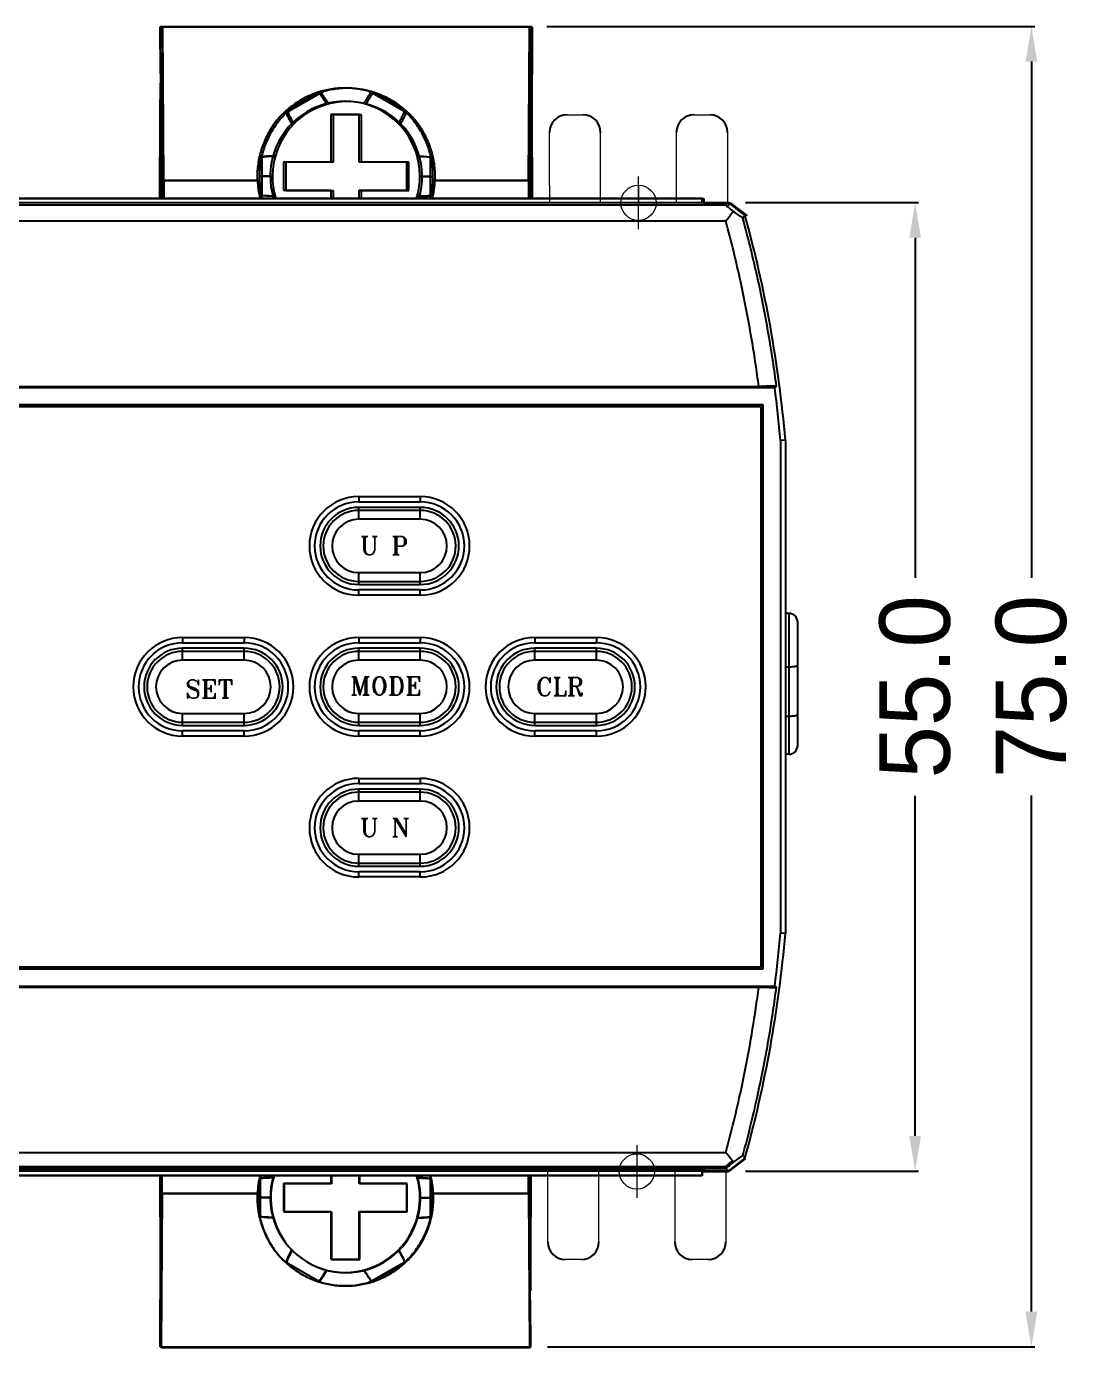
# Model space of a CAD drawing. Header units: millimetres. Extents: x 107 to 2900, y 85 to 3996.
# Drawn here: x 2217.9 to 2277.6, y 3483.7 to 3558.8 of the extents above; entities that cross this region are included whole.
import ezdxf
from ezdxf.lldxf.tags import DXFTag

# ---------------------------------------------------------------- set-up
doc = ezdxf.new("R2010")
doc.units = ezdxf.units.MM
doc.layers.add('2', color=7, linetype='Continuous')
doc.styles.get("Standard").update_dxf_attribs({"font": 'BareunDotumPro1.ttf'})
doc.styles.add('STYLE2', font='romant.shx')
tags = doc.linetypes.add('ACAD_ISO03W100', pattern=[30, 12, -18]).pattern_tags.tags
tags[6:7] = [DXFTag(74, 4), DXFTag(75, 0), DXFTag(340, '0'), DXFTag(46, 1.0), DXFTag(50, 0.0), DXFTag(44, 0.0), DXFTag(45, 0.0)]
tags[4:5] = [DXFTag(74, 4), DXFTag(75, 0), DXFTag(340, '0'), DXFTag(46, 1.0), DXFTag(50, 0.0), DXFTag(44, 0.0), DXFTag(45, 0.0)]
doc.dimstyles.get("Standard").update_dxf_attribs({"dimtxt": 4, "dimasz": 2, "dimexe": 0.2, "dimexo": 1, "dimgap": 0.09, "dimtad": 0, "dimtoh": 1, "dimdec": 1, "dimzin": 0, "dimdsep": 46, "dimtxsty": 'Standard', "dimcen": -3, "dimadec": 0, "dimazin": 0, "dimtfac": 1, "dimtdec": 1, "dimtofl": 0, "dimtmove": 0, "dimatfit": 3, "dimfxl": 0, "dimtolj": 1, "dimtzin": 0, "dimarcsym": 0})

# ---------------------------------------------------------------- blocks, each defined once
blk = doc.blocks.new('*D56')
at = {"layer": '2', "color": 0, "lineweight": -2}
for p, q in [((2247.498, 3558.752), (2275.201, 3558.752)), ((2275.001, 3556.752), (2275.001, 3527.449)), ((2275.001, 3485.775), (2275.001, 3515.078)), ((2247.531, 3483.775), (2275.201, 3483.775))]:
    blk.add_line(p, q, dxfattribs=at)
at = {"layer": '2', "color": 0}
for points in [[(2275.335, 3556.752), (2274.668, 3556.752), (2275.001, 3558.752)], [(2274.668, 3485.775), (2275.335, 3485.775), (2275.001, 3483.775)]]:
    blk.add_solid(points, dxfattribs=at)
at = {"layer": 'Defpoints', "color": 0}
for p in [(2246.498, 3558.752), (2275.001, 3558.752), (2246.531, 3483.775)]:
    blk.add_point(p, dxfattribs=at)
at = {"layer": '2', "color": 0, "insert": (2275.001, 3521.263), "char_height": 4, "attachment_point": 5, "rotation": 90}
blk.add_mtext('\\A1;75.0', dxfattribs=at)
blk = doc.blocks.new('*D57')
at = {"layer": '2', "color": 0, "lineweight": -2}
for p, q in [((2258.776, 3548.752), (2268.601, 3548.752)), ((2268.401, 3546.752), (2268.401, 3527.437)), ((2268.401, 3495.752), (2268.401, 3515.067)), ((2258.776, 3493.752), (2268.601, 3493.752))]:
    blk.add_line(p, q, dxfattribs=at)
at = {"layer": '2', "color": 0}
for points in [[(2268.734, 3546.752), (2268.068, 3546.752), (2268.401, 3548.752)], [(2268.068, 3495.752), (2268.734, 3495.752), (2268.401, 3493.752)]]:
    blk.add_solid(points, dxfattribs=at)
at = {"layer": 'Defpoints', "color": 0}
for p in [(2257.776, 3548.752), (2268.401, 3548.752), (2257.776, 3493.752)]:
    blk.add_point(p, dxfattribs=at)
at = {"layer": '2', "color": 0, "insert": (2268.401, 3521.252), "char_height": 4, "attachment_point": 5, "rotation": 90}
blk.add_mtext('\\A1;55.0', dxfattribs=at)

msp = doc.modelspace()

# ---------------------------------------------------------------- linework, layer by layer
at = {"color": 7, "linetype": 'Continuous'}
for p, q in [((2225.532, 3557.452), (2225.533, 3558.73)), ((2225.555, 3558.737), (2225.533, 3558.73)), ((2246.508, 3558.737), (2225.555, 3558.737)), ((2225.608, 3550.005), (2225.555, 3558.737)), ((2225.566, 3558.752), (2244.635, 3558.752)), ((2225.566, 3558.736), (2225.566, 3558.752)), ((2225.652, 3558.737), (2225.652, 3558.752)), ((2225.683, 3558.721), (2225.66, 3558.714)), ((2225.66, 3557.437), (2225.66, 3558.714)), ((2246.636, 3558.721), (2225.683, 3558.721)), ((2225.735, 3549.99), (2225.683, 3558.721)), ((2225.693, 3558.737), (2244.763, 3558.737)), ((2225.693, 3558.721), (2225.693, 3558.737)), ((2225.779, 3558.721), (2225.779, 3558.737)), ((2227.418, 3558.737), (2227.418, 3558.752)), ((2227.428, 3558.752), (2227.428, 3558.737)), ((2227.437, 3558.737), (2227.437, 3558.752)), ((2227.467, 3558.752), (2227.467, 3558.737)), ((2227.545, 3558.721), (2227.545, 3558.737)), ((2227.556, 3558.737), (2227.556, 3558.721)), ((2227.564, 3558.721), (2227.565, 3558.737)), ((2227.595, 3558.737), (2227.595, 3558.721)), ((2244.596, 3558.752), (2244.596, 3558.737)), ((2244.626, 3558.752), (2244.627, 3558.737)), ((2244.635, 3558.737), (2244.635, 3558.752)), ((2244.646, 3558.752), (2246.498, 3558.752)), ((2244.646, 3558.752), (2244.646, 3558.737)), ((2244.724, 3558.737), (2244.724, 3558.721)), ((2244.754, 3558.737), (2244.754, 3558.721)), ((2244.763, 3558.721), (2244.763, 3558.737)), ((2244.773, 3558.737), (2246.625, 3558.737)), ((2244.773, 3558.737), (2244.773, 3558.721)), ((2246.412, 3558.752), (2246.412, 3558.737)), ((2246.456, 3550.005), (2246.508, 3558.737)), ((2246.498, 3558.736), (2246.498, 3558.752)), ((2246.508, 3558.737), (2246.531, 3558.73)), ((2246.531, 3558.73), (2246.531, 3557.452)), ((2246.539, 3558.737), (2246.539, 3558.721)), ((2246.583, 3549.99), (2246.636, 3558.721)), ((2246.625, 3558.721), (2246.625, 3558.737)), ((2246.636, 3558.721), (2246.658, 3558.714)), ((2246.658, 3558.714), (2246.659, 3557.437)), ((2225.532, 3557.452), (2225.583, 3549.002)), ((2225.66, 3557.437), (2225.71, 3548.987)), ((2246.531, 3557.452), (2246.481, 3549.002)), ((2246.659, 3557.437), (2246.608, 3548.987)), ((2225.532, 3553.708), (2225.544, 3555.522)), ((2225.659, 3553.692), (2225.671, 3555.506)), ((2246.532, 3553.708), (2246.52, 3555.522)), ((2246.659, 3553.692), (2246.647, 3555.506)), ((2234.532, 3554.986), (2232.682, 3553.918)), ((2234.659, 3554.971), (2232.809, 3553.903)), ((2239.382, 3553.918), (2237.532, 3554.986)), ((2239.509, 3553.903), (2237.659, 3554.971)), ((2225.519, 3549.002), (2225.532, 3553.708)), ((2225.647, 3548.987), (2225.659, 3553.692)), ((2235.232, 3553.752), (2235.232, 3551.052)), ((2236.832, 3553.752), (2235.232, 3553.752)), ((2236.959, 3553.737), (2235.359, 3553.737)), ((2235.359, 3553.737), (2235.359, 3551.037)), ((2236.832, 3551.052), (2236.832, 3553.752)), ((2236.959, 3551.037), (2236.959, 3553.737)), ((2246.544, 3549.002), (2246.532, 3553.708)), ((2246.672, 3548.987), (2246.659, 3553.692)), ((2231.182, 3551.32), (2231.182, 3549.184)), ((2231.309, 3551.305), (2231.309, 3549.169)), ((2235.232, 3551.052), (2232.532, 3551.052)), ((2232.532, 3551.052), (2232.532, 3549.452)), ((2235.359, 3551.037), (2232.659, 3551.037)), ((2232.659, 3551.037), (2232.659, 3549.437)), ((2239.532, 3551.052), (2236.832, 3551.052)), ((2239.659, 3551.037), (2236.959, 3551.037)), ((2239.532, 3549.452), (2239.532, 3551.052)), ((2239.659, 3549.437), (2239.659, 3551.037)), ((2240.882, 3549.184), (2240.882, 3551.32)), ((2241.009, 3549.169), (2241.009, 3551.305)), ((2231.782, 3550.252), (2231.182, 3550.252)), ((2231.909, 3550.237), (2231.309, 3550.237)), ((2240.282, 3550.252), (2240.882, 3550.252)), ((2240.409, 3550.237), (2241.009, 3550.237)), ((2225.608, 3550.005), (2225.608, 3549.002)), ((2231.05, 3550.005), (2225.608, 3550.005)), ((2231.177, 3549.99), (2225.735, 3549.99)), ((2225.735, 3549.99), (2225.735, 3548.987)), ((2232.532, 3549.452), (2235.232, 3549.452)), ((2232.659, 3549.437), (2235.359, 3549.437)), ((2235.232, 3549.452), (2235.232, 3549.002)), ((2235.359, 3549.437), (2235.359, 3548.987)), ((2236.832, 3549.452), (2239.532, 3549.452)), ((2236.832, 3549.002), (2236.832, 3549.452)), ((2236.959, 3549.437), (2239.659, 3549.437)), ((2236.959, 3548.987), (2236.959, 3549.437)), ((2246.456, 3550.005), (2241.014, 3550.005)), ((2246.583, 3549.99), (2241.141, 3549.99)), ((2246.456, 3550.005), (2246.456, 3549.002)), ((2246.583, 3549.99), (2246.583, 3548.987)), ((2154.288, 3548.752), (2257.776, 3548.752)), ((2257.658, 3548.597), (2154.406, 3548.597)), ((2155.782, 3549.002), (2256.282, 3549.002)), ((2155.909, 3548.987), (2256.409, 3548.987)), ((2246.705, 3548.987), (2247.642, 3548.987)), ((2256.282, 3549.002), (2256.282, 3548.752)), ((2256.409, 3548.987), (2256.409, 3548.578)), ((2256.409, 3548.737), (2257.903, 3548.737)), ((2256.609, 3548.737), (2256.534, 3548.578)), ((2257.776, 3548.752), (2258.739, 3548.02)), ((2257.903, 3548.737), (2258.867, 3548.004)), ((2257.658, 3547.694), (2154.406, 3547.694)), ((2151.634, 3538.252), (2260.43, 3538.252)), ((2152.54, 3538.305), (2259.523, 3538.305)), ((2260.525, 3538.331), (2260.43, 3538.252)), ((2259.768, 3537.268), (2152.296, 3537.268)), ((2259.752, 3537.252), (2152.311, 3537.252)), ((2259.652, 3537.152), (2152.411, 3537.152)), ((2259.652, 3505.352), (2259.652, 3537.152)), ((2259.752, 3505.252), (2259.752, 3537.252)), ((2259.768, 3505.237), (2259.768, 3537.268)), ((2261.032, 3535.252), (2260.752, 3535.24)), ((2260.752, 3535.24), (2260.752, 3507.264)), ((2261.032, 3535.252), (2261.032, 3507.252)), ((2236.805, 3532.052), (2240.305, 3532.052)), ((2236.805, 3532.052), (2236.805, 3531.752)), ((2236.805, 3531.752), (2240.305, 3531.752)), ((2240.305, 3531.441), (2236.805, 3531.441)), ((2236.805, 3530.765), (2236.805, 3531.441)), ((2240.305, 3532.052), (2240.305, 3531.752)), ((2240.305, 3530.765), (2240.305, 3531.441)), ((2240.305, 3531.265), (2236.805, 3531.265)), ((2240.305, 3530.765), (2236.805, 3530.765)), ((2236.805, 3527.739), (2240.305, 3527.739)), ((2236.805, 3527.064), (2236.805, 3527.739)), ((2240.305, 3527.064), (2240.305, 3527.739)), ((2236.805, 3527.239), (2240.305, 3527.239)), ((2236.805, 3527.064), (2240.305, 3527.064)), ((2240.305, 3526.752), (2236.805, 3526.752)), ((2236.805, 3526.452), (2236.805, 3526.752)), ((2240.305, 3526.452), (2236.805, 3526.452)), ((2240.305, 3526.452), (2240.305, 3526.752)), ((2261.232, 3525.422), (2261.032, 3525.422)), ((2261.232, 3525.422), (2261.232, 3517.422)), ((2261.732, 3517.922), (2261.732, 3524.922)), ((2226.805, 3524.052), (2230.305, 3524.052)), ((2226.805, 3524.052), (2226.805, 3523.752)), ((2230.305, 3524.052), (2230.305, 3523.752)), ((2236.805, 3524.052), (2240.305, 3524.052)), ((2236.805, 3524.052), (2236.805, 3523.752)), ((2240.305, 3524.052), (2240.305, 3523.752)), ((2246.805, 3524.052), (2250.305, 3524.052)), ((2246.805, 3524.052), (2246.805, 3523.752)), ((2250.305, 3524.052), (2250.305, 3523.752)), ((2226.805, 3523.752), (2230.305, 3523.752)), ((2230.305, 3523.441), (2226.805, 3523.441)), ((2226.805, 3522.765), (2226.805, 3523.441)), ((2230.305, 3523.265), (2226.805, 3523.265)), ((2230.305, 3522.765), (2230.305, 3523.441)), ((2236.805, 3523.752), (2240.305, 3523.752)), ((2240.305, 3523.441), (2236.805, 3523.441)), ((2236.805, 3522.765), (2236.805, 3523.441)), ((2240.305, 3523.265), (2236.805, 3523.265)), ((2240.305, 3522.765), (2240.305, 3523.441)), ((2246.805, 3523.752), (2250.305, 3523.752)), ((2250.305, 3523.441), (2246.805, 3523.441)), ((2246.805, 3522.765), (2246.805, 3523.441)), ((2250.305, 3523.265), (2246.805, 3523.265)), ((2250.305, 3522.765), (2250.305, 3523.441)), ((2230.305, 3522.765), (2226.805, 3522.765)), ((2240.305, 3522.765), (2236.805, 3522.765)), ((2250.305, 3522.765), (2246.805, 3522.765)), ((2261.232, 3522.371), (2261.032, 3522.371)), ((2226.805, 3519.739), (2230.305, 3519.739)), ((2226.805, 3519.064), (2226.805, 3519.739)), ((2230.305, 3519.064), (2230.305, 3519.739)), ((2236.805, 3519.739), (2240.305, 3519.739)), ((2236.805, 3519.064), (2236.805, 3519.739)), ((2240.305, 3519.064), (2240.305, 3519.739)), ((2246.805, 3519.739), (2250.305, 3519.739)), ((2246.805, 3519.064), (2246.805, 3519.739)), ((2250.305, 3519.064), (2250.305, 3519.739)), ((2261.232, 3519.571), (2261.032, 3519.571)), ((2226.805, 3519.239), (2230.305, 3519.239)), ((2226.805, 3519.064), (2230.305, 3519.064)), ((2230.305, 3518.752), (2226.805, 3518.752)), ((2226.805, 3518.452), (2226.805, 3518.752)), ((2230.305, 3518.452), (2230.305, 3518.752)), ((2236.805, 3519.239), (2240.305, 3519.239)), ((2236.805, 3519.064), (2240.305, 3519.064)), ((2240.305, 3518.752), (2236.805, 3518.752)), ((2236.805, 3518.452), (2236.805, 3518.752)), ((2240.305, 3518.452), (2240.305, 3518.752)), ((2246.805, 3519.239), (2250.305, 3519.239)), ((2246.805, 3519.064), (2250.305, 3519.064)), ((2250.305, 3518.752), (2246.805, 3518.752)), ((2246.805, 3518.452), (2246.805, 3518.752)), ((2250.305, 3518.452), (2250.305, 3518.752)), ((2230.305, 3518.452), (2226.805, 3518.452)), ((2240.305, 3518.452), (2236.805, 3518.452)), ((2250.305, 3518.452), (2246.805, 3518.452)), ((2261.232, 3517.422), (2261.032, 3517.422)), ((2236.805, 3516.052), (2240.305, 3516.052)), ((2236.805, 3516.052), (2236.805, 3515.752)), ((2236.805, 3515.752), (2240.305, 3515.752)), ((2240.305, 3516.052), (2240.305, 3515.752)), ((2240.305, 3515.441), (2236.805, 3515.441)), ((2236.805, 3514.765), (2236.805, 3515.441)), ((2240.305, 3515.265), (2236.805, 3515.265)), ((2240.305, 3514.765), (2240.305, 3515.441)), ((2240.305, 3514.765), (2236.805, 3514.765)), ((2236.805, 3511.739), (2240.305, 3511.739)), ((2236.805, 3511.064), (2236.805, 3511.739)), ((2236.805, 3511.239), (2240.305, 3511.239)), ((2236.805, 3511.064), (2240.305, 3511.064)), ((2240.305, 3511.064), (2240.305, 3511.739)), ((2240.305, 3510.752), (2236.805, 3510.752)), ((2236.805, 3510.452), (2236.805, 3510.752)), ((2240.305, 3510.452), (2236.805, 3510.452)), ((2240.305, 3510.452), (2240.305, 3510.752)), ((2261.032, 3507.252), (2260.752, 3507.264)), ((2152.296, 3505.237), (2259.768, 3505.237)), ((2152.311, 3505.252), (2259.752, 3505.252)), ((2152.411, 3505.352), (2259.652, 3505.352)), ((2151.634, 3504.252), (2260.43, 3504.252)), ((2152.54, 3504.199), (2259.523, 3504.199)), ((2260.43, 3504.252), (2260.525, 3504.174)), ((2154.406, 3494.81), (2257.658, 3494.81)), ((2154.406, 3493.908), (2257.658, 3493.908)), ((2257.61, 3493.991), (2154.52, 3493.991)), ((2155.69, 3493.888), (2256.44, 3493.888)), ((2256.315, 3493.888), (2256.315, 3493.48)), ((2256.514, 3493.73), (2256.44, 3493.888)), ((2258.739, 3494.485), (2257.776, 3493.752)), ((2258.772, 3494.463), (2257.809, 3493.73)), ((2257.776, 3493.752), (2154.288, 3493.752)), ((2256.282, 3493.502), (2155.782, 3493.502)), ((2256.315, 3493.48), (2155.815, 3493.48)), ((2225.519, 3493.502), (2225.532, 3488.796)), ((2225.532, 3485.052), (2225.583, 3493.502)), ((2225.552, 3493.48), (2225.565, 3488.774)), ((2225.565, 3485.03), (2225.616, 3493.48)), ((2225.608, 3492.499), (2225.608, 3493.502)), ((2225.64, 3492.477), (2225.64, 3493.48)), ((2231.182, 3493.32), (2231.182, 3491.184)), ((2231.215, 3493.298), (2231.215, 3491.162)), ((2235.232, 3493.052), (2232.532, 3493.052)), ((2232.532, 3493.052), (2232.532, 3491.452)), ((2235.232, 3493.502), (2235.232, 3493.052)), ((2235.265, 3493.48), (2235.265, 3493.03)), ((2236.832, 3493.052), (2236.832, 3493.502)), ((2239.532, 3493.052), (2236.832, 3493.052)), ((2236.865, 3493.03), (2236.865, 3493.48)), ((2239.532, 3491.452), (2239.532, 3493.052)), ((2240.882, 3491.184), (2240.882, 3493.32)), ((2240.914, 3491.162), (2240.914, 3493.298)), ((2246.456, 3492.499), (2246.456, 3493.502)), ((2246.531, 3485.052), (2246.481, 3493.502)), ((2246.489, 3492.477), (2246.489, 3493.48)), ((2246.564, 3485.03), (2246.513, 3493.48)), ((2246.544, 3493.502), (2246.532, 3488.796)), ((2246.577, 3493.48), (2246.565, 3488.774)), ((2256.282, 3493.752), (2256.282, 3493.502)), ((2256.315, 3493.73), (2257.809, 3493.73)), ((2225.608, 3492.499), (2225.555, 3483.768)), ((2225.64, 3492.477), (2225.588, 3483.746)), ((2225.608, 3492.499), (2231.05, 3492.499)), ((2225.64, 3492.477), (2231.083, 3492.477)), ((2235.265, 3493.03), (2232.565, 3493.03)), ((2232.565, 3493.03), (2232.565, 3491.43)), ((2239.565, 3493.03), (2236.865, 3493.03)), ((2239.565, 3491.43), (2239.565, 3493.03)), ((2241.014, 3492.499), (2246.456, 3492.499)), ((2241.047, 3492.477), (2246.489, 3492.477)), ((2246.456, 3492.499), (2246.508, 3483.768)), ((2246.489, 3492.477), (2246.541, 3483.746)), ((2231.782, 3492.252), (2231.182, 3492.252)), ((2231.815, 3492.23), (2231.215, 3492.23)), ((2240.282, 3492.252), (2240.882, 3492.252)), ((2240.315, 3492.23), (2240.914, 3492.23)), ((2232.532, 3491.452), (2235.232, 3491.452)), ((2232.565, 3491.43), (2235.265, 3491.43)), ((2235.232, 3491.452), (2235.232, 3488.752)), ((2235.265, 3491.43), (2235.265, 3488.73)), ((2236.832, 3491.452), (2239.532, 3491.452)), ((2236.832, 3488.752), (2236.832, 3491.452)), ((2236.865, 3491.43), (2239.565, 3491.43)), ((2236.865, 3488.73), (2236.865, 3491.43)), ((2225.532, 3488.796), (2225.544, 3486.982)), ((2225.565, 3488.774), (2225.577, 3486.96)), ((2232.682, 3488.586), (2234.532, 3487.518)), ((2232.715, 3488.564), (2234.565, 3487.496)), ((2235.232, 3488.752), (2236.832, 3488.752)), ((2235.265, 3488.73), (2236.865, 3488.73)), ((2237.532, 3487.518), (2239.382, 3488.586)), ((2237.565, 3487.496), (2239.415, 3488.564)), ((2246.532, 3488.796), (2246.52, 3486.982)), ((2246.565, 3488.774), (2246.553, 3486.96)), ((2225.533, 3483.775), (2225.532, 3485.052)), ((2225.566, 3483.752), (2225.565, 3485.03)), ((2246.531, 3485.052), (2246.531, 3483.775)), ((2246.564, 3485.03), (2246.564, 3483.752)), ((2225.555, 3483.768), (2225.533, 3483.775)), ((2225.555, 3483.768), (2246.508, 3483.768)), ((2225.566, 3483.768), (2225.566, 3483.752)), ((2225.566, 3483.752), (2227.418, 3483.752)), ((2225.588, 3483.746), (2225.566, 3483.752)), ((2225.588, 3483.746), (2246.541, 3483.746)), ((2225.599, 3483.746), (2225.599, 3483.73)), ((2225.599, 3483.73), (2227.451, 3483.73)), ((2225.652, 3483.752), (2225.652, 3483.768)), ((2225.685, 3483.73), (2225.685, 3483.746)), ((2227.418, 3483.752), (2227.418, 3483.768)), ((2227.428, 3483.768), (2227.428, 3483.752)), ((2227.428, 3483.752), (2246.498, 3483.752)), ((2227.437, 3483.752), (2227.437, 3483.768)), ((2227.451, 3483.73), (2227.451, 3483.746)), ((2227.461, 3483.746), (2227.461, 3483.73)), ((2227.461, 3483.73), (2246.531, 3483.73)), ((2227.467, 3483.752), (2227.467, 3483.768)), ((2227.47, 3483.73), (2227.47, 3483.746)), ((2227.5, 3483.73), (2227.5, 3483.746)), ((2244.596, 3483.752), (2244.596, 3483.768)), ((2244.627, 3483.768), (2244.626, 3483.752)), ((2244.629, 3483.73), (2244.629, 3483.746)), ((2244.635, 3483.752), (2244.635, 3483.768)), ((2244.646, 3483.768), (2244.646, 3483.752)), ((2244.659, 3483.746), (2244.659, 3483.73)), ((2244.668, 3483.73), (2244.668, 3483.746)), ((2244.679, 3483.746), (2244.679, 3483.73)), ((2246.412, 3483.768), (2246.412, 3483.752)), ((2246.445, 3483.746), (2246.445, 3483.73)), ((2246.498, 3483.768), (2246.498, 3483.752)), ((2246.508, 3483.768), (2246.531, 3483.775)), ((2246.531, 3483.746), (2246.531, 3483.73)), ((2246.541, 3483.746), (2246.564, 3483.752))]:
    msp.add_line(p, q, dxfattribs=at)
for centre, radius, start, end in [((2236.032, 3552.388), 3, 117.0921, 120), ((2236.159, 3552.372), 3, 117.0921, 120), ((2236.032, 3552.388), 3, 60, 62.90654), ((2236.159, 3552.372), 3, 60, 62.90654), ((2236.032, 3550.252), 4.25, 342.85574, 197.14426), ((2236.159, 3550.237), 4.25, 342.85574, 197.14426), ((2234.182, 3551.32), 3, 120, 122.88139), ((2234.309, 3551.305), 3, 120, 122.88139), ((2237.882, 3551.32), 3, 57.11814, 60), ((2238.009, 3551.305), 3, 57.11814, 60), ((2248.642, 3552.737), 1, 90, 180), ((2249.542, 3552.737), 1, 0, 90), ((2255.842, 3552.737), 1, 90, 180), ((2256.742, 3552.737), 1, 0, 90), ((2234.182, 3551.32), 3, 178.7008, 180), ((2234.309, 3551.305), 3, 178.7008, 180), ((2237.882, 3551.32), 3, 0, 1.29858), ((2238.009, 3551.305), 3, 0, 1.29858), ((2236.032, 3550.252), 4.988, 182.83836, 194.55095), ((2236.159, 3550.237), 4.988, 182.83836, 194.55095), ((2236.032, 3550.252), 4.988, 345.44905, 357.16164), ((2236.159, 3550.237), 4.988, 345.44905, 357.16164), ((2234.182, 3549.184), 3, 180, 181.49895), ((2234.309, 3549.169), 3, 180, 181.49895), ((2237.882, 3549.184), 3, 358.50045, 0), ((2238.009, 3549.169), 3, 358.50045, 0), ((2191.284, 3529.317), 70, 4.86354, 15.49639), ((2191.284, 3529.317), 69.721, 4.87328, 7.36279), ((2236.805, 3529.252), 2.8, 90, 270), ((2236.805, 3529.252), 2.5, 90, 270), ((2236.805, 3529.252), 2.189, 90, 270), ((2240.305, 3529.252), 2.8, 270, 90), ((2240.305, 3529.252), 2.5, 270, 90), ((2240.305, 3529.252), 2.189, 270, 90), ((2236.805, 3529.252), 2.013, 90, 270), ((2236.805, 3529.252), 1.513, 90, 270), ((2240.305, 3529.252), 2.013, 270, 90), ((2240.305, 3529.252), 1.513, 270, 90), ((2261.232, 3524.922), 0.5, 0, 90), ((2226.805, 3521.252), 2.8, 90, 270), ((2230.305, 3521.252), 2.8, 270, 90), ((2236.805, 3521.252), 2.8, 90, 270), ((2240.305, 3521.252), 2.8, 270, 90), ((2246.805, 3521.252), 2.8, 90, 270), ((2250.305, 3521.252), 2.8, 270, 90), ((2226.805, 3521.252), 2.5, 90, 270), ((2226.805, 3521.252), 2.189, 90, 270), ((2226.805, 3521.252), 2.013, 90, 270), ((2230.305, 3521.252), 2.5, 270, 90), ((2230.305, 3521.252), 2.189, 270, 90), ((2230.305, 3521.252), 2.013, 270, 90), ((2236.805, 3521.252), 2.5, 90, 270), ((2236.805, 3521.252), 2.189, 90, 270), ((2236.805, 3521.252), 2.013, 90, 270), ((2240.305, 3521.252), 2.5, 270, 90), ((2240.305, 3521.252), 2.189, 270, 90), ((2240.305, 3521.252), 2.013, 270, 90), ((2246.805, 3521.252), 2.5, 90, 270), ((2246.805, 3521.252), 2.189, 90, 270), ((2246.805, 3521.252), 2.013, 90, 270), ((2250.305, 3521.252), 2.5, 270, 90), ((2250.305, 3521.252), 2.189, 270, 90), ((2250.305, 3521.252), 2.013, 270, 90), ((2226.805, 3521.252), 1.513, 90, 270), ((2230.305, 3521.252), 1.513, 270, 90), ((2236.805, 3521.252), 1.513, 90, 270), ((2240.305, 3521.252), 1.513, 270, 90), ((2246.805, 3521.252), 1.513, 90, 270), ((2250.305, 3521.252), 1.513, 270, 90), ((2261.232, 3517.922), 0.5, 270, 0), ((2236.805, 3513.252), 2.8, 90, 270), ((2236.805, 3513.252), 2.5, 90, 270), ((2240.305, 3513.252), 2.8, 270, 90), ((2240.305, 3513.252), 2.5, 270, 90), ((2236.805, 3513.252), 2.189, 90, 270), ((2236.805, 3513.252), 2.013, 90, 270), ((2240.305, 3513.252), 2.189, 270, 90), ((2240.305, 3513.252), 2.013, 270, 90), ((2236.805, 3513.252), 1.513, 90, 270), ((2240.305, 3513.252), 1.513, 270, 90), ((2191.284, 3513.187), 70, 344.50361, 355.13646), ((2191.284, 3513.187), 69.721, 352.63721, 355.12672), ((2236.032, 3492.252), 4.988, 165.44905, 177.16164), ((2236.065, 3492.23), 4.988, 165.44905, 177.16164), ((2234.182, 3493.32), 3, 178.50045, 180), ((2234.215, 3493.298), 3, 178.50045, 180), ((2236.032, 3492.252), 4.25, 162.85574, 17.14426), ((2236.065, 3492.23), 4.25, 162.85574, 17.14426), ((2236.032, 3492.252), 4.988, 2.83836, 14.55095), ((2237.882, 3493.32), 3, 0, 1.49895), ((2236.065, 3492.23), 4.988, 2.83836, 14.55095), ((2237.915, 3493.298), 3, 0, 1.49895), ((2234.182, 3491.184), 3, 180, 181.29858), ((2234.215, 3491.162), 3, 180, 181.29858), ((2237.882, 3491.184), 3, 358.7008, 0), ((2237.915, 3491.162), 3, 358.7008, 0), ((2248.548, 3489.73), 1, 180, 270), ((2249.448, 3489.73), 1, 270, 0), ((2255.748, 3489.73), 1, 180, 270), ((2256.648, 3489.73), 1, 270, 0), ((2234.182, 3491.184), 3, 237.11814, 240), ((2234.215, 3491.162), 3, 237.11814, 240), ((2237.882, 3491.184), 3, 300, 302.88139), ((2237.915, 3491.162), 3, 300, 302.88139), ((2236.032, 3490.116), 3, 240, 242.90654), ((2236.065, 3490.094), 3, 240, 242.90654), ((2236.032, 3490.116), 3, 297.0921, 300), ((2236.065, 3490.094), 3, 297.0921, 300)]:
    msp.add_arc(centre, radius, start, end, dxfattribs=at)
for points, knots in [([(2236.032, 3555.256), (2235.771, 3555.256), (2235.247, 3555.215), (2234.48, 3555.031), (2233.746, 3554.726), (2233.065, 3554.305), (2232.454, 3553.776), (2231.931, 3553.148), (2231.514, 3552.437), (2231.217, 3551.661), (2231.052, 3550.842), (2231.035, 3550.283), (2231.05, 3550.005)], [0, 0, 0, 0, 0.782456, 1.568205, 2.358543, 3.155402, 3.960285, 4.773678, 5.59516, 6.422966, 7.255029, 8.090033, 8.090033, 8.090033, 8.090033]), ([(2236.159, 3555.241), (2235.898, 3555.241), (2235.375, 3555.199), (2234.607, 3555.015), (2233.874, 3554.71), (2233.192, 3554.289), (2232.581, 3553.76), (2232.058, 3553.132), (2231.641, 3552.421), (2231.345, 3551.645), (2231.18, 3550.826), (2231.162, 3550.267), (2231.177, 3549.99)], [0, 0, 0, 0, 0.782456, 1.568205, 2.358543, 3.155402, 3.960285, 4.773678, 5.59516, 6.422966, 7.255029, 8.090033, 8.090033, 8.090033, 8.090033]), ([(2234.968, 3554.367), (2234.926, 3554.437), (2234.846, 3554.568), (2234.735, 3554.737), (2234.641, 3554.877), (2234.585, 3554.94), (2234.543, 3554.993), (2234.532, 3554.986)], [0, 0, 0, 0, 0.2450141, 0.4560949, 0.6187436, 0.7220894, 0.7614113, 0.7614113, 0.7614113, 0.7614113]), ([(2235.095, 3554.351), (2235.053, 3554.421), (2234.973, 3554.552), (2234.863, 3554.721), (2234.769, 3554.861), (2234.713, 3554.924), (2234.67, 3554.977), (2234.659, 3554.971)], [0, 0, 0, 0, 0.2450141, 0.4560949, 0.6187436, 0.7220894, 0.7614113, 0.7614113, 0.7614113, 0.7614113]), ([(2241.014, 3550.005), (2241.029, 3550.283), (2241.011, 3550.842), (2240.846, 3551.661), (2240.55, 3552.437), (2240.133, 3553.148), (2239.61, 3553.776), (2238.999, 3554.305), (2238.317, 3554.726), (2237.584, 3555.031), (2236.816, 3555.215), (2236.293, 3555.256), (2236.032, 3555.256)], [0, 0, 0, 0, 0.835004, 1.667068, 2.494873, 3.316355, 4.129748, 4.934632, 5.731491, 6.521829, 7.307578, 8.090033, 8.090033, 8.090033, 8.090033]), ([(2241.141, 3549.99), (2241.156, 3550.267), (2241.139, 3550.826), (2240.974, 3551.645), (2240.677, 3552.421), (2240.26, 3553.132), (2239.737, 3553.76), (2239.126, 3554.289), (2238.445, 3554.71), (2237.711, 3555.015), (2236.944, 3555.199), (2236.42, 3555.241), (2236.159, 3555.241)], [0, 0, 0, 0, 0.835004, 1.667068, 2.494873, 3.316355, 4.129748, 4.934632, 5.731491, 6.521829, 7.307578, 8.090033, 8.090033, 8.090033, 8.090033]), ([(2237.096, 3554.367), (2237.138, 3554.437), (2237.218, 3554.568), (2237.328, 3554.737), (2237.422, 3554.877), (2237.478, 3554.94), (2237.52, 3554.993), (2237.532, 3554.986)], [0, 0, 0, 0, 0.2450028, 0.4560784, 0.6187295, 0.7220858, 0.7614231, 0.7614231, 0.7614231, 0.7614231]), ([(2237.223, 3554.351), (2237.265, 3554.421), (2237.345, 3554.552), (2237.455, 3554.721), (2237.55, 3554.861), (2237.606, 3554.924), (2237.648, 3554.977), (2237.659, 3554.971)], [0, 0, 0, 0, 0.2450028, 0.4560784, 0.6187295, 0.7220858, 0.7614231, 0.7614231, 0.7614231, 0.7614231]), ([(2233, 3553.231), (2232.961, 3553.302), (2232.888, 3553.437), (2232.796, 3553.617), (2232.722, 3553.769), (2232.696, 3553.849), (2232.671, 3553.912), (2232.682, 3553.918)], [0, 0, 0, 0, 0.2450027, 0.4560782, 0.6187292, 0.7220854, 0.7614223, 0.7614223, 0.7614223, 0.7614223]), ([(2233.128, 3553.215), (2233.088, 3553.287), (2233.015, 3553.421), (2232.923, 3553.602), (2232.849, 3553.753), (2232.823, 3553.833), (2232.798, 3553.896), (2232.809, 3553.903)], [0, 0, 0, 0, 0.2450027, 0.4560782, 0.6187292, 0.7220854, 0.7614223, 0.7614223, 0.7614223, 0.7614223]), ([(2239.063, 3553.231), (2239.103, 3553.302), (2239.176, 3553.437), (2239.268, 3553.617), (2239.342, 3553.769), (2239.368, 3553.849), (2239.393, 3553.912), (2239.382, 3553.918)], [0, 0, 0, 0, 0.245014, 0.4560947, 0.6187433, 0.722089, 0.7614107, 0.7614107, 0.7614107, 0.7614107]), ([(2239.191, 3553.215), (2239.23, 3553.287), (2239.303, 3553.421), (2239.395, 3553.602), (2239.469, 3553.753), (2239.495, 3553.833), (2239.52, 3553.896), (2239.509, 3553.903)], [0, 0, 0, 0, 0.245014, 0.4560947, 0.6187433, 0.722089, 0.7614107, 0.7614107, 0.7614107, 0.7614107]), ([(2231.936, 3551.388), (2231.855, 3551.387), (2231.702, 3551.383), (2231.5, 3551.372), (2231.331, 3551.36), (2231.249, 3551.343), (2231.182, 3551.333), (2231.182, 3551.32)], [0, 0, 0, 0, 0.2450115, 0.4560913, 0.618741, 0.72209, 0.7614164, 0.7614164, 0.7614164, 0.7614164]), ([(2232.064, 3551.373), (2231.982, 3551.371), (2231.829, 3551.367), (2231.627, 3551.356), (2231.459, 3551.345), (2231.376, 3551.327), (2231.309, 3551.318), (2231.309, 3551.305)], [0, 0, 0, 0, 0.2450115, 0.4560913, 0.618741, 0.72209, 0.7614164, 0.7614164, 0.7614164, 0.7614164]), ([(2240.127, 3551.388), (2240.209, 3551.387), (2240.362, 3551.383), (2240.564, 3551.372), (2240.732, 3551.36), (2240.815, 3551.343), (2240.882, 3551.333), (2240.882, 3551.32)], [0, 0, 0, 0, 0.2450029, 0.4560786, 0.6187298, 0.7220862, 0.7614235, 0.7614235, 0.7614235, 0.7614235]), ([(2240.254, 3551.373), (2240.336, 3551.371), (2240.489, 3551.367), (2240.691, 3551.356), (2240.86, 3551.345), (2240.942, 3551.327), (2241.009, 3551.318), (2241.009, 3551.305)], [0, 0, 0, 0, 0.2450029, 0.4560786, 0.6187298, 0.7220862, 0.7614235, 0.7614235, 0.7614235, 0.7614235]), ([(2231.937, 3549.116), (2231.855, 3549.118), (2231.702, 3549.122), (2231.5, 3549.133), (2231.331, 3549.144), (2231.249, 3549.161), (2231.182, 3549.171), (2231.182, 3549.184)], [0, 0, 0, 0, 0.2450029, 0.4560786, 0.6187298, 0.7220862, 0.7614235, 0.7614235, 0.7614235, 0.7614235]), ([(2232.064, 3549.1), (2231.982, 3549.102), (2231.829, 3549.106), (2231.627, 3549.117), (2231.459, 3549.129), (2231.376, 3549.146), (2231.309, 3549.155), (2231.309, 3549.169)], [0, 0, 0, 0, 0.2450029, 0.4560786, 0.6187298, 0.7220862, 0.7614235, 0.7614235, 0.7614235, 0.7614235]), ([(2240.127, 3549.116), (2240.209, 3549.118), (2240.362, 3549.122), (2240.564, 3549.133), (2240.732, 3549.144), (2240.815, 3549.161), (2240.882, 3549.171), (2240.882, 3549.184)], [0, 0, 0, 0, 0.2450115, 0.4560913, 0.618741, 0.72209, 0.7614164, 0.7614164, 0.7614164, 0.7614164]), ([(2240.255, 3549.1), (2240.336, 3549.102), (2240.489, 3549.106), (2240.691, 3549.117), (2240.86, 3549.129), (2240.942, 3549.146), (2241.009, 3549.155), (2241.009, 3549.169)], [0, 0, 0, 0, 0.2450115, 0.4560913, 0.618741, 0.72209, 0.7614164, 0.7614164, 0.7614164, 0.7614164]), ([(2257.658, 3548.597), (2257.671, 3548.614), (2257.697, 3548.649), (2257.737, 3548.7), (2257.763, 3548.735), (2257.776, 3548.752)], [0, 0, 0, 0, 0.0650844, 0.1301307, 0.1951387, 0.1951387, 0.1951387, 0.1951387]), ([(2258.082, 3548.253), (2258.012, 3548.311), (2257.87, 3548.425), (2257.729, 3548.54), (2257.658, 3548.597)], [0, 0, 0, 0, 0.2730398, 0.5461074, 0.5461074, 0.5461074, 0.5461074]), ([(2257.903, 3548.737), (2257.881, 3548.708), (2257.837, 3548.65), (2257.771, 3548.563), (2257.726, 3548.504), (2257.704, 3548.475)], [0, 0, 0, 0, 0.1093132, 0.2187132, 0.3282, 0.3282, 0.3282, 0.3282]), ([(2258.082, 3548.253), (2258.012, 3548.16), (2257.871, 3547.973), (2257.729, 3547.787), (2257.658, 3547.694)], [0, 0, 0, 0, 0.3507679, 0.7022006, 0.7022006, 0.7022006, 0.7022006]), ([(2258.621, 3547.863), (2258.531, 3547.928), (2258.352, 3548.058), (2258.172, 3548.188), (2258.082, 3548.253)], [0, 0, 0, 0, 0.3333539, 0.6655881, 0.6655881, 0.6655881, 0.6655881]), ([(2258.621, 3547.863), (2258.635, 3547.88), (2258.661, 3547.915), (2258.7, 3547.968), (2258.726, 3548.002), (2258.739, 3548.02)], [0, 0, 0, 0, 0.0654348, 0.1308306, 0.1961875, 0.1961875, 0.1961875, 0.1961875]), ([(2260.525, 3538.331), (2260.465, 3538.793), (2260.182, 3540.822), (2259.596, 3544.013), (2258.935, 3546.711), (2258.622, 3547.863)], [0, 0, 0, 0, 1.397168, 6.146293, 9.726751, 9.726751, 9.726751, 9.726751]), ([(2259.523, 3538.305), (2259.467, 3538.737), (2259.191, 3540.725), (2258.618, 3543.869), (2257.967, 3546.55), (2257.658, 3547.694)], [0, 0, 0, 0, 1.305445, 6.02246, 9.578035, 9.578035, 9.578035, 9.578035]), ([(2260.525, 3538.331), (2260.413, 3538.328), (2260.191, 3538.322), (2259.857, 3538.314), (2259.635, 3538.308), (2259.523, 3538.305)], [0, 0, 0, 0, 0.334484, 0.668417, 1.001797, 1.001797, 1.001797, 1.001797]), ([(2261.732, 3522.458), (2261.732, 3522.448), (2261.707, 3522.427), (2261.657, 3522.411), (2261.578, 3522.393), (2261.477, 3522.381), (2261.358, 3522.373), (2261.275, 3522.371), (2261.232, 3522.371)], [0, 0, 0, 0, 0.0282, 0.082362, 0.1638306, 0.2682992, 0.3892012, 0.5186445, 0.5186445, 0.5186445, 0.5186445]), ([(2261.732, 3519.658), (2261.732, 3519.648), (2261.707, 3519.627), (2261.657, 3519.611), (2261.578, 3519.593), (2261.477, 3519.581), (2261.358, 3519.573), (2261.275, 3519.571), (2261.232, 3519.571)], [0, 0, 0, 0, 0.0282, 0.082362, 0.1638306, 0.2682992, 0.3892012, 0.5186445, 0.5186445, 0.5186445, 0.5186445]), ([(2257.658, 3494.81), (2257.974, 3495.983), (2258.631, 3498.692), (2259.2, 3501.836), (2259.471, 3503.796), (2259.523, 3504.199)], [0, 0, 0, 0, 3.642302, 8.359328, 9.57801, 9.57801, 9.57801, 9.57801]), ([(2258.622, 3494.642), (2258.942, 3495.821), (2259.609, 3498.548), (2260.191, 3501.74), (2260.469, 3503.741), (2260.525, 3504.174)], [0, 0, 0, 0, 3.667783, 8.416904, 9.726727, 9.726727, 9.726727, 9.726727]), ([(2259.523, 3504.199), (2259.635, 3504.196), (2259.857, 3504.191), (2260.191, 3504.182), (2260.413, 3504.177), (2260.525, 3504.174)], [0, 0, 0, 0, 0.333382, 0.667316, 1.001803, 1.001803, 1.001803, 1.001803]), ([(2258.082, 3494.251), (2258.012, 3494.344), (2257.871, 3494.531), (2257.729, 3494.717), (2257.658, 3494.81)], [0, 0, 0, 0, 0.350768, 0.7022008, 0.7022008, 0.7022008, 0.7022008]), ([(2258.082, 3494.251), (2258.172, 3494.316), (2258.352, 3494.446), (2258.531, 3494.576), (2258.621, 3494.642)], [0, 0, 0, 0, 0.3321901, 0.6655956, 0.6655956, 0.6655956, 0.6655956]), ([(2258.621, 3494.642), (2258.635, 3494.624), (2258.661, 3494.589), (2258.7, 3494.537), (2258.726, 3494.502), (2258.739, 3494.485)], [0, 0, 0, 0, 0.0654347, 0.1308305, 0.1961873, 0.1961873, 0.1961873, 0.1961873]), ([(2257.61, 3493.991), (2257.689, 3494.053), (2257.848, 3494.178), (2258.007, 3494.303), (2258.086, 3494.365)], [0, 0, 0, 0, 0.3026712, 0.6052948, 0.6052948, 0.6052948, 0.6052948]), ([(2257.61, 3493.991), (2257.632, 3493.962), (2257.676, 3493.904), (2257.742, 3493.817), (2257.787, 3493.759), (2257.809, 3493.73)], [0, 0, 0, 0, 0.1094868, 0.2188868, 0.3282, 0.3282, 0.3282, 0.3282]), ([(2257.658, 3493.908), (2257.729, 3493.965), (2257.87, 3494.079), (2258.012, 3494.194), (2258.082, 3494.251)], [0, 0, 0, 0, 0.2730641, 0.5460999, 0.5460999, 0.5460999, 0.5460999]), ([(2257.658, 3493.908), (2257.671, 3493.89), (2257.697, 3493.856), (2257.737, 3493.804), (2257.763, 3493.769), (2257.776, 3493.752)], [0, 0, 0, 0, 0.0650844, 0.1301307, 0.1951387, 0.1951387, 0.1951387, 0.1951387]), ([(2231.936, 3493.388), (2231.855, 3493.387), (2231.702, 3493.383), (2231.5, 3493.372), (2231.331, 3493.36), (2231.249, 3493.343), (2231.182, 3493.333), (2231.182, 3493.32)], [0, 0, 0, 0, 0.2450115, 0.4560913, 0.618741, 0.72209, 0.7614164, 0.7614164, 0.7614164, 0.7614164]), ([(2231.969, 3493.366), (2231.888, 3493.364), (2231.735, 3493.361), (2231.533, 3493.35), (2231.364, 3493.338), (2231.282, 3493.321), (2231.215, 3493.311), (2231.215, 3493.298)], [0, 0, 0, 0, 0.2450115, 0.4560913, 0.618741, 0.72209, 0.7614164, 0.7614164, 0.7614164, 0.7614164]), ([(2240.127, 3493.388), (2240.209, 3493.387), (2240.362, 3493.383), (2240.564, 3493.372), (2240.732, 3493.36), (2240.815, 3493.343), (2240.882, 3493.333), (2240.882, 3493.32)], [0, 0, 0, 0, 0.2450029, 0.4560786, 0.6187298, 0.7220862, 0.7614235, 0.7614235, 0.7614235, 0.7614235]), ([(2240.16, 3493.366), (2240.242, 3493.364), (2240.395, 3493.361), (2240.597, 3493.35), (2240.765, 3493.338), (2240.847, 3493.321), (2240.914, 3493.311), (2240.914, 3493.298)], [0, 0, 0, 0, 0.2450029, 0.4560786, 0.6187298, 0.7220862, 0.7614235, 0.7614235, 0.7614235, 0.7614235]), ([(2231.05, 3492.499), (2231.035, 3492.221), (2231.052, 3491.663), (2231.217, 3490.844), (2231.514, 3490.068), (2231.931, 3489.356), (2232.454, 3488.729), (2233.065, 3488.199), (2233.746, 3487.779), (2234.48, 3487.474), (2235.247, 3487.289), (2235.771, 3487.248), (2236.032, 3487.248)], [0, 0, 0, 0, 0.835004, 1.667068, 2.494873, 3.316355, 4.129748, 4.934632, 5.731491, 6.521829, 7.307578, 8.090033, 8.090033, 8.090033, 8.090033]), ([(2231.083, 3492.477), (2231.068, 3492.199), (2231.085, 3491.64), (2231.25, 3490.822), (2231.547, 3490.045), (2231.964, 3489.334), (2232.487, 3488.706), (2233.098, 3488.177), (2233.779, 3487.756), (2234.513, 3487.451), (2235.28, 3487.267), (2235.804, 3487.226), (2236.065, 3487.226)], [0, 0, 0, 0, 0.835004, 1.667068, 2.494873, 3.316355, 4.129748, 4.934632, 5.731491, 6.521829, 7.307578, 8.090033, 8.090033, 8.090033, 8.090033]), ([(2236.032, 3487.248), (2236.293, 3487.248), (2236.816, 3487.289), (2237.584, 3487.474), (2238.317, 3487.779), (2238.999, 3488.199), (2239.61, 3488.729), (2240.133, 3489.356), (2240.55, 3490.068), (2240.846, 3490.844), (2241.011, 3491.663), (2241.029, 3492.221), (2241.014, 3492.499)], [0, 0, 0, 0, 0.782456, 1.568205, 2.358543, 3.155402, 3.960285, 4.773678, 5.59516, 6.422966, 7.255029, 8.090033, 8.090033, 8.090033, 8.090033]), ([(2236.065, 3487.226), (2236.326, 3487.226), (2236.849, 3487.267), (2237.617, 3487.451), (2238.35, 3487.756), (2239.032, 3488.177), (2239.643, 3488.706), (2240.165, 3489.334), (2240.583, 3490.045), (2240.879, 3490.822), (2241.044, 3491.64), (2241.062, 3492.199), (2241.047, 3492.477)], [0, 0, 0, 0, 0.782456, 1.568205, 2.358543, 3.155402, 3.960285, 4.773678, 5.59516, 6.422966, 7.255029, 8.090033, 8.090033, 8.090033, 8.090033]), ([(2231.937, 3491.116), (2231.855, 3491.118), (2231.702, 3491.122), (2231.5, 3491.133), (2231.331, 3491.144), (2231.249, 3491.161), (2231.182, 3491.171), (2231.182, 3491.184)], [0, 0, 0, 0, 0.2450029, 0.4560786, 0.6187298, 0.7220862, 0.7614235, 0.7614235, 0.7614235, 0.7614235]), ([(2231.969, 3491.094), (2231.888, 3491.095), (2231.735, 3491.099), (2231.533, 3491.11), (2231.364, 3491.122), (2231.282, 3491.139), (2231.215, 3491.149), (2231.215, 3491.162)], [0, 0, 0, 0, 0.2450029, 0.4560786, 0.6187298, 0.7220862, 0.7614235, 0.7614235, 0.7614235, 0.7614235]), ([(2240.127, 3491.116), (2240.209, 3491.118), (2240.362, 3491.122), (2240.564, 3491.133), (2240.732, 3491.144), (2240.815, 3491.161), (2240.882, 3491.171), (2240.882, 3491.184)], [0, 0, 0, 0, 0.2450115, 0.4560913, 0.618741, 0.72209, 0.7614164, 0.7614164, 0.7614164, 0.7614164]), ([(2240.16, 3491.094), (2240.242, 3491.095), (2240.395, 3491.099), (2240.597, 3491.11), (2240.765, 3491.122), (2240.847, 3491.139), (2240.915, 3491.149), (2240.914, 3491.162)], [0, 0, 0, 0, 0.2450115, 0.4560913, 0.618741, 0.72209, 0.7614164, 0.7614164, 0.7614164, 0.7614164]), ([(2233, 3489.274), (2232.961, 3489.202), (2232.888, 3489.068), (2232.796, 3488.887), (2232.722, 3488.736), (2232.696, 3488.656), (2232.671, 3488.593), (2232.682, 3488.586)], [0, 0, 0, 0, 0.245014, 0.4560947, 0.6187433, 0.722089, 0.7614107, 0.7614107, 0.7614107, 0.7614107]), ([(2233.033, 3489.251), (2232.994, 3489.18), (2232.921, 3489.045), (2232.829, 3488.865), (2232.755, 3488.713), (2232.729, 3488.633), (2232.704, 3488.57), (2232.715, 3488.564)], [0, 0, 0, 0, 0.245014, 0.4560947, 0.6187433, 0.722089, 0.7614107, 0.7614107, 0.7614107, 0.7614107]), ([(2239.063, 3489.274), (2239.103, 3489.202), (2239.176, 3489.068), (2239.268, 3488.887), (2239.342, 3488.736), (2239.368, 3488.656), (2239.393, 3488.593), (2239.382, 3488.586)], [0, 0, 0, 0, 0.2450027, 0.4560782, 0.6187292, 0.7220854, 0.7614223, 0.7614223, 0.7614223, 0.7614223]), ([(2239.096, 3489.251), (2239.136, 3489.18), (2239.209, 3489.045), (2239.301, 3488.865), (2239.375, 3488.713), (2239.401, 3488.633), (2239.426, 3488.57), (2239.415, 3488.564)], [0, 0, 0, 0, 0.2450027, 0.4560782, 0.6187292, 0.7220854, 0.7614223, 0.7614223, 0.7614223, 0.7614223]), ([(2234.968, 3488.138), (2234.926, 3488.068), (2234.846, 3487.937), (2234.735, 3487.767), (2234.641, 3487.628), (2234.585, 3487.565), (2234.543, 3487.512), (2234.532, 3487.518)], [0, 0, 0, 0, 0.2450028, 0.4560784, 0.6187295, 0.7220858, 0.7614231, 0.7614231, 0.7614231, 0.7614231]), ([(2235.001, 3488.115), (2234.959, 3488.045), (2234.879, 3487.915), (2234.768, 3487.745), (2234.674, 3487.605), (2234.618, 3487.542), (2234.576, 3487.489), (2234.565, 3487.496)], [0, 0, 0, 0, 0.2450028, 0.4560784, 0.6187295, 0.7220858, 0.7614231, 0.7614231, 0.7614231, 0.7614231]), ([(2237.096, 3488.138), (2237.138, 3488.068), (2237.218, 3487.937), (2237.328, 3487.767), (2237.422, 3487.628), (2237.478, 3487.565), (2237.521, 3487.512), (2237.532, 3487.518)], [0, 0, 0, 0, 0.2450141, 0.4560949, 0.6187436, 0.7220894, 0.7614113, 0.7614113, 0.7614113, 0.7614113]), ([(2237.129, 3488.115), (2237.171, 3488.045), (2237.251, 3487.915), (2237.361, 3487.745), (2237.455, 3487.605), (2237.511, 3487.542), (2237.553, 3487.489), (2237.565, 3487.496)], [0, 0, 0, 0, 0.2450141, 0.4560949, 0.6187436, 0.7220894, 0.7614113, 0.7614113, 0.7614113, 0.7614113])]:
    msp.add_open_spline(points, degree=3, knots=knots, dxfattribs=at)
at = {"layer": '2', "linetype": 'ACAD_ISO03W100', "lineweight": 5}
for p, q in [((2248.642, 3553.737), (2249.542, 3553.737)), ((2255.842, 3553.737), (2256.742, 3553.737)), ((2247.642, 3549.737), (2247.642, 3552.737)), ((2250.542, 3548.737), (2250.542, 3552.737)), ((2254.842, 3552.737), (2254.842, 3548.737)), ((2257.742, 3552.737), (2257.742, 3548.737)), ((2252.692, 3547.237), (2252.692, 3550.237)), ((2247.642, 3549.737), (2247.642, 3548.737)), ((2252.692, 3549.737), (2252.692, 3548.737)), ((2252.598, 3495.23), (2252.598, 3492.23)), ((2247.548, 3489.73), (2247.548, 3493.73)), ((2250.448, 3489.73), (2250.448, 3493.73)), ((2254.748, 3493.73), (2254.748, 3489.73)), ((2257.648, 3493.73), (2257.648, 3489.73)), ((2249.448, 3488.73), (2248.548, 3488.73)), ((2256.648, 3488.73), (2255.748, 3488.73))]:
    msp.add_line(p, q, dxfattribs=at)
for centre in [(2252.692, 3548.737), (2252.598, 3493.73)]:
    msp.add_circle(centre, 1, dxfattribs=at)

# ---------------------------------------------------------------- texts
at = {"color": 0, "style": 'STYLE2'}
for s, p in [('U P', (2236.868, 3528.737)), ('SET', (2226.958, 3520.602)), ('MODE', (2236.327, 3520.782)), ('CLR', (2246.868, 3520.737)), ('U N', (2236.868, 3512.737))]:
    msp.add_text(s, height=1.0426, dxfattribs=at).set_placement(p)

# ---------------------------------------------------------------- dimensions: what is measured, and where the dimension line sits
at = {"layer": '2'}
for base, p1, p2, picture, middle in [((2275.001, 3558.752), (2246.531, 3483.775), (2246.498, 3558.752), '*D56', (2275.001, 3521.263)), ((2268.401, 3548.752), (2257.776, 3493.752), (2257.776, 3548.752), '*D57', (2268.401, 3521.252))]:
    dim = msp.add_linear_dim(base=base, p1=p1, p2=p2, angle=90, dimstyle='Standard', dxfattribs=at)
    dim.commit()
    dim.dimension.update_dxf_attribs({"geometry": picture, "text_midpoint": middle})

doc.saveas('drawing.dxf')
